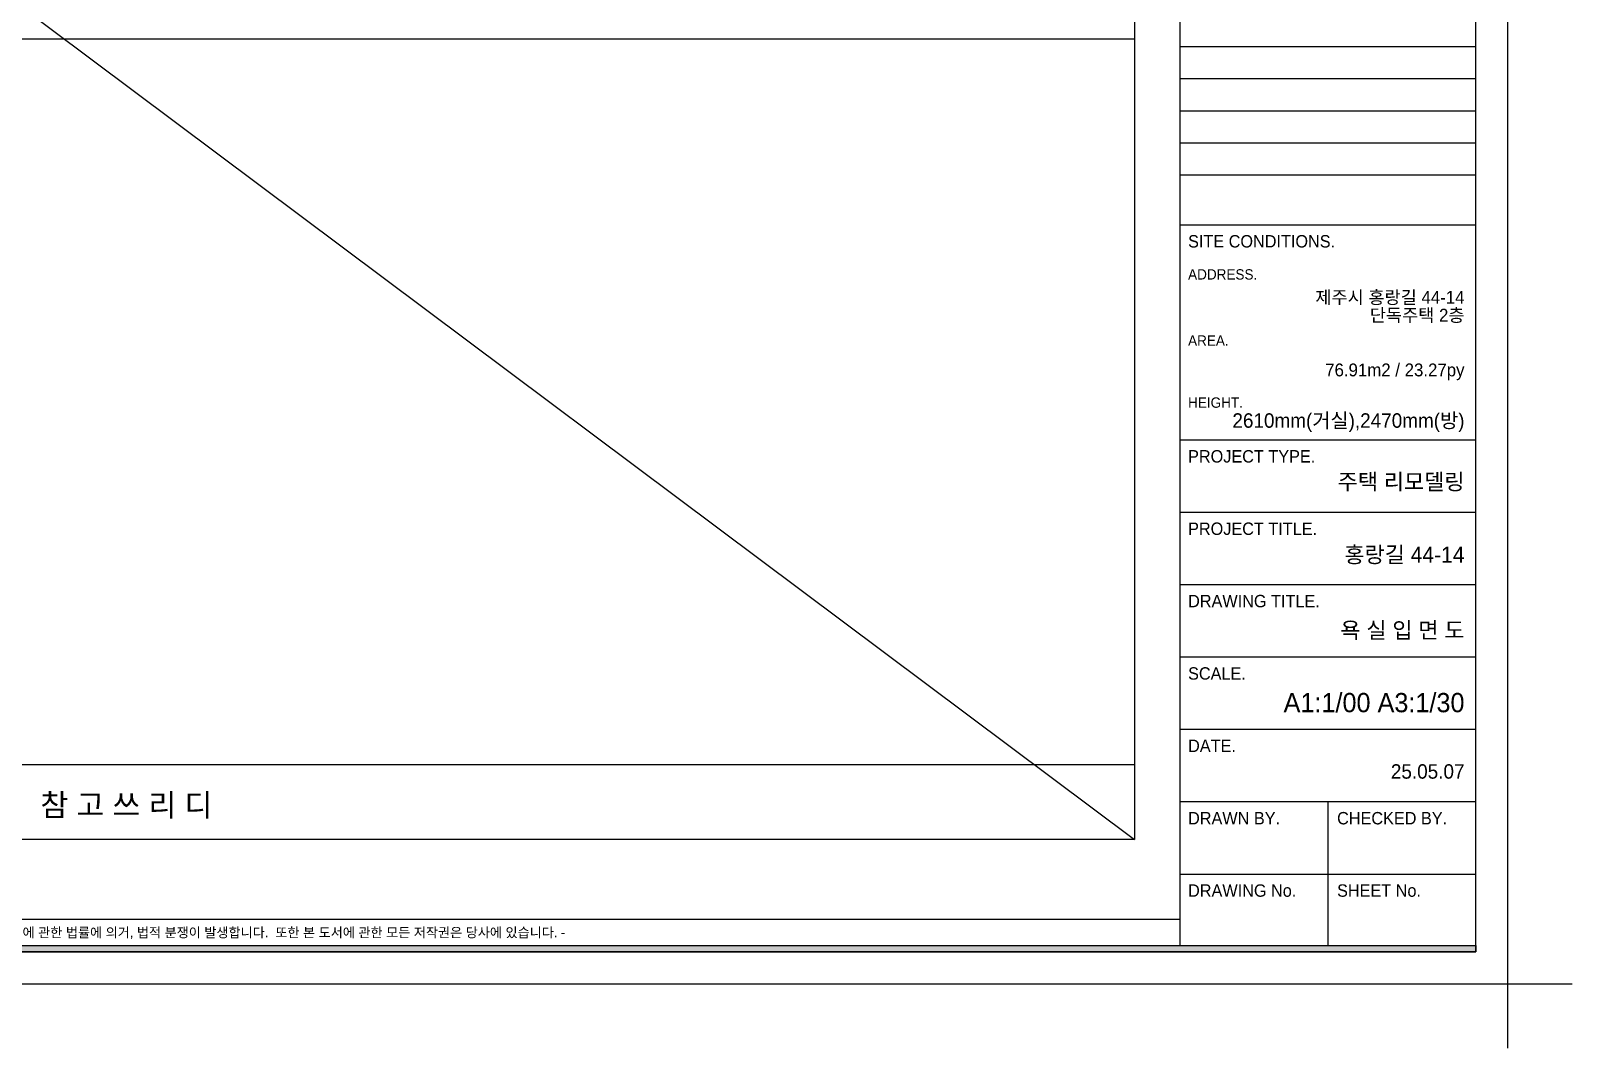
# Model space of a CAD drawing. Header units: inches. Extents: x 45519 to 207552, y -100391 to 47052.
# Drawn here: x 200357 to 207552, y 17987 to 22737 of the extents above; entities that cross this region are included whole.
import ezdxf
from ezdxf.enums import TextEntityAlignment as Align

# ---------------------------------------------------------------- set-up
doc = ezdxf.new("R2010")
doc.units = ezdxf.units.IN
doc.header["$LTSCALE"] = 100
doc.header["$MEASUREMENT"] = 0
for name, color, linetype in [('0-ELC TEXT', 7, 'Continuous'), ('7', 7, 'Continuous'), ('F-SYM', 7, 'Continuous'), ('FORM(YOURNAME)-11', 1, 'Continuous'), ('FORM(YOURNAME)-11 @ 1', 1, 'Continuous')]:
    doc.layers.add(name, color=color, linetype=linetype)
doc.styles.add('YOURNAME', font='HY울릉도M.TTF')
doc.styles.add('코레일둥고', font='Korail_Round_Gothic_Medium.ttf')

# ---------------------------------------------------------------- blocks, each defined once
blk = doc.blocks.new('FORM-PLAN')
at = {"layer": 'FORM(YOURNAME)-11'}
h = blk.add_hatch(color=256, dxfattribs=at)
h.dxf.hatch_style = 1
h.paths.add_polyline_path([(-71444, 55115), (10556, 55115), (10556, 54915), (-71444, 54915)])
h.paths.add_polyline_path([(-71444, -2085), (10556, -2085), (10556, -2285), (-71444, -2285)])
at = {"layer": 'Defpoints', "color": 158}
for p, q in [((1346, 54915), (1346, -2085)), ((1346, -1285), (-71444, -1285))]:
    blk.add_line(p, q, dxfattribs=at)
for points in [[(-71444, -2285), (10556, -2285), (10556, 55115), (-71444, 55115)], [(-69444, 53115), (-64, 53115), (-64, 1215), (-69444, 1215)]]:
    blk.add_lwpolyline(points, close=True, dxfattribs=at)
at = {"layer": 'Defpoints', "color": 1}
blk.add_lwpolyline([(11556, -5285), (11556, -3285), (13556, -3285)], dxfattribs=at)
at = {"layer": 'FORM(YOURNAME)-11', "color": 14}
for p, q in [((1346, 25893), (10556, 25893)), ((1346, 24893), (10556, 24893)), ((1346, 23893), (10556, 23893)), ((1346, 22893), (10556, 22893)), ((1346, 21893), (10556, 21893)), ((1346, 20344), (10556, 20344)), ((1346, 13651), (10556, 13651)), ((1346, 11398), (10556, 11398)), ((1346, 9146), (10556, 9146)), ((1346, 6893), (10556, 6893)), ((1346, 4641), (10556, 4641)), ((1346, 2388), (10556, 2388)), ((5951, 2388), (5951, -2085)), ((1346, 136), (10556, 136))]:
    blk.add_line(p, q, dxfattribs=at)
at = {"layer": 'FORM(YOURNAME)-11', "color": 250}
blk.add_lwpolyline([(-72444, -3285), (11556, -3285), (11556, 56115), (-72444, 56115)], close=True, dxfattribs=at)
at = {"layer": 'FORM(YOURNAME)-11'}
blk.add_lwpolyline([(-71444, -2085), (10556, -2085), (10556, -2285), (-71444, -2285)], close=True, dxfattribs=at)
at = {"layer": 'FORM(YOURNAME)-11', "color": 14, "style": 'YOURNAME'}
for s, height, p in [('SITE CONDITIONS.', 386.14, (1603, 19829)), ('PROJECT TYPE.', 386.14, (1603, 13136)), ('PROJECT TITLE.', 386.14, (1603, 10883)), ('DRAWING TITLE.', 386.14, (1603, 8631)), ('SCALE.', 386.1, (1603, 6378)), ('DATE.', 386.1, (1603, 4126)), ('DRAWN BY.', 386.1, (1603, 1873)), ('CHECKED BY.', 386.14, (6240, 1873)), ('DRAWING No.', 386.14, (1603, -379)), ('SHEET No.', 386.1, (6240, -379))]:
    blk.add_text(s, height=height, dxfattribs=at).set_placement(p, align=Align.MIDDLE_LEFT)
at = {"layer": 'FORM(YOURNAME)-11', "color": 251, "style": 'YOURNAME'}
for s, p in [('ADDRESS.', (1603, 18799)), ('AREA.', (1603, 16740)), ('HEIGHT.', (1603, 14809))]:
    blk.add_text(s, height=321.8, dxfattribs=at).set_placement(p, align=Align.MIDDLE_LEFT)
at = {"layer": 'FORM(YOURNAME)-11', "color": 1, "style": 'YOURNAME'}
blk.add_text("- 본 도서는 어떠한 경우에도 무단으로 도용할 수 없으며 도용시 '지적재산권' 보호에 관한 법률에 의거, 법적 분쟁이 발생합니다.  또한 본 도서에 관한 모든 저작권은 당사에 있습니다. -", height=300, dxfattribs=at).set_placement((-32990, -1685), align=Align.MIDDLE_CENTER)
at = {"layer": 'FORM(YOURNAME)-11', "color": 3, "style": 'YOURNAME'}
for tag, height, p in [('1', 450, (9905, 18188)), ('2', 450, (9905, 17544)), ('3', 450, (9905, 16257)), ('4', 450, (9905, 14326)), ('5', 515, (9905, 12009)), ('6', 515, (9905, 9757)), ('7', 515, (9905, 7504)), ('8', 515, (9905, 5252)), ('9', 515, (9905, 2999)), ('10', 515, (5655, 811)), ('11', 515, (9905, 747)), ('12', 515, (5655, -1441)), ('13', 515, (9905, -1441))]:
    blk.add_attdef(tag, text='', height=height, dxfattribs=at).set_placement(p, align=Align.MIDDLE_RIGHT)
blk = doc.blocks.new('*U428')
at = {"layer": 'F-SYM'}
ref = blk.add_blockref('FORM-PLAN', (205518.5, 18779.6), dxfattribs=dict(at, xscale=0.15, yscale=0.15, zscale=0.15))
ref.add_attrib('4', '2610mm(거실),2470mm(방)', dxfattribs={"layer": 'FORM(YOURNAME)-11 @ 1', "color": 3, "height": 67.5, "style": 'YOURNAME'}).set_placement((207049.2, 20917.2), align=Align.MIDDLE_RIGHT)
ref.add_attrib('3', '76.91m2 / 23.27py', dxfattribs={"layer": 'FORM(YOURNAME)-11 @ 1', "color": 3, "height": 60, "style": 'YOURNAME'}).set_placement((207049.2, 21153.4), align=Align.MIDDLE_RIGHT)
ref.add_attrib('2', '단독주택 2층', dxfattribs={"layer": 'FORM(YOURNAME)-11 @ 1', "color": 3, "height": 60, "style": 'YOURNAME'}).set_placement((207049.2, 21408.8), align=Align.MIDDLE_RIGHT)
ref.add_attrib('1', '제주시 홍랑길 44-14', dxfattribs={"layer": 'FORM(YOURNAME)-11 @ 1', "color": 3, "height": 60, "style": 'YOURNAME'}).set_placement((207049.2, 21492.4), align=Align.MIDDLE_RIGHT)
ref.add_attrib('5', '주택 리모델링', dxfattribs={"layer": 'FORM(YOURNAME)-11 @ 1', "color": 3, "height": 75, "style": 'YOURNAME'}).set_placement((207049.2, 20631.6), align=Align.MIDDLE_RIGHT)
ref.add_attrib('6', '홍랑길 44-14', dxfattribs={"layer": 'FORM(YOURNAME)-11 @ 1', "color": 3, "height": 75, "style": 'YOURNAME'}).set_placement((207049.2, 20291.2), align=Align.MIDDLE_RIGHT)
ref.add_attrib('7', '욕 실 입 면 도', dxfattribs={"layer": 'FORM(YOURNAME)-11 @ 1', "color": 3, "height": 75, "style": 'YOURNAME'}).set_placement((207049.2, 19938.5), align=Align.MIDDLE_RIGHT)
ref.add_attrib('8', 'A1:1/00 A3:1/30', dxfattribs={"layer": 'FORM(YOURNAME)-11 @ 1', "color": 3, "height": 90, "style": 'YOURNAME'}).set_placement((207049.2, 19600.2), align=Align.MIDDLE_RIGHT)
ref.add_attrib('9', '25.05.07', dxfattribs={"layer": 'FORM(YOURNAME)-11 @ 1', "color": 3, "height": 67.5, "style": 'YOURNAME'}).set_placement((207049.2, 19278.8), align=Align.MIDDLE_RIGHT)

msp = doc.modelspace()

# ---------------------------------------------------------------- linework, layer by layer
msp.add_line((195101.9, 19311.8), (205508.9, 19311.8))
at = {"layer": '7'}
msp.add_line((195101.9, 26746.8), (205508.9, 18961.8), dxfattribs=at)
at = {"layer": 'F-SYM'}
msp.add_line((205508.9, 22698.4), (195101.9, 22698.4), dxfattribs=at)

# ---------------------------------------------------------------- block references
at = {"layer": '7'}
msp.add_blockref('*U428', (0, 0), dxfattribs=at)

# ---------------------------------------------------------------- texts
at = {"layer": '0-ELC TEXT', "style": '코레일둥고'}
msp.add_text('참 고 쓰 리 디', height=103.94, dxfattribs=at).set_placement((200401.2, 19070.3))

doc.saveas('drawing.dxf')
